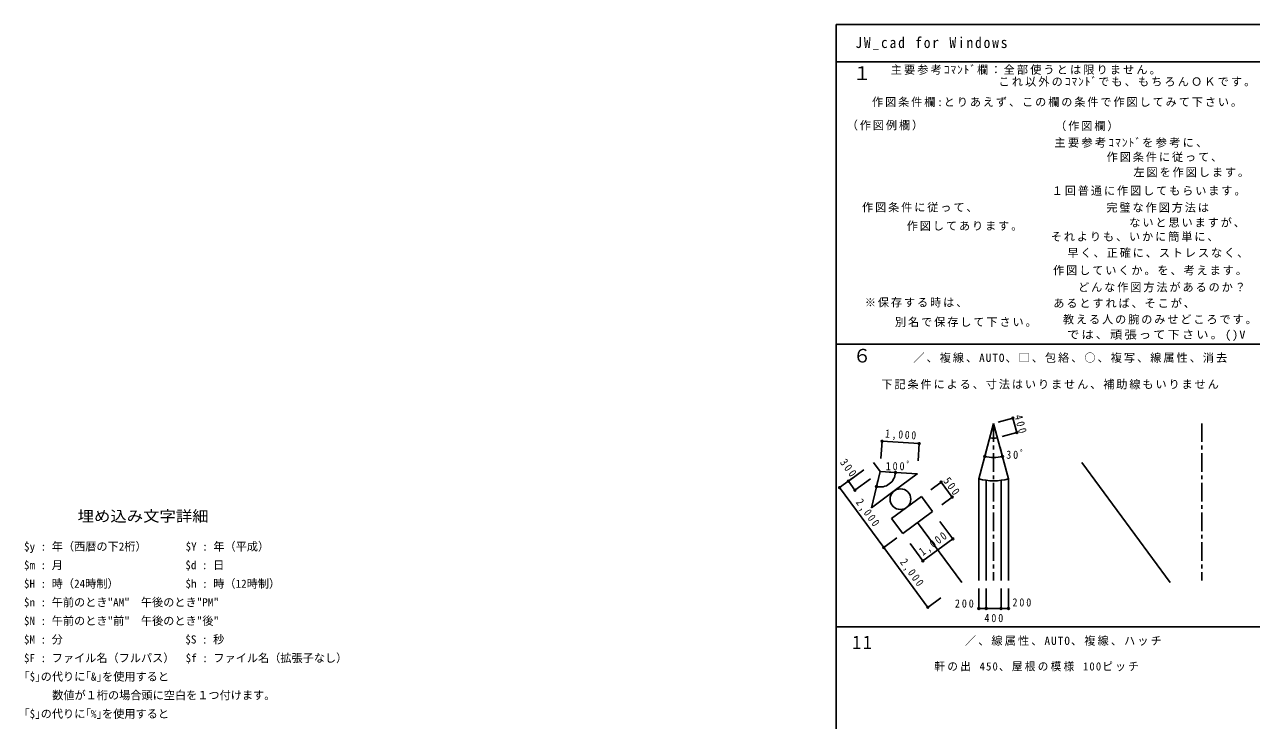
# Model space of a CAD drawing. Units: millimetres at full size, sheet at 1:100; details may follow other scales. Extents: x -54652 to 58452, y -19402 to 19598.
# Drawn here: x -49824 to -16835, y 880 to 19598 of the extents above; entities that cross this region are included whole.
import ezdxf
from ezdxf.enums import TextEntityAlignment as Align

# ---------------------------------------------------------------- set-up
doc = ezdxf.new("R2010")
doc.units = ezdxf.units.MM
doc.header["$LTSCALE"] = 100
doc.header["$PDMODE"] = 32
doc.header["$PDSIZE"] = 50
doc.linetypes.add('CHAIN1', pattern=[8, 5, -1, 1, -1])
for name, color, linetype in [('0-0_作図ﾚｲﾔｰ', 4, 'Continuous'), ('0-7_作図例', 4, 'Continuous'), ('0-F_枠', 4, 'Continuous')]:
    doc.layers.add(name, color=color, linetype=linetype)
doc.styles.add('ＭＳ 明朝', font='')
doc.styles.get('ＭＳ 明朝').set_extended_font_data('MS Mincho')

msp = doc.modelspace()

# ---------------------------------------------------------------- linework, layer by layer
at = {"layer": '0-0_作図ﾚｲﾔｰ', "linetype": 'CHAIN1'}
msp.add_line((-18167.6, 8871), (-18167.6, 4646.3), dxfattribs=at)
at = {"layer": '0-0_作図ﾚｲﾔｰ', "color": 2}
msp.add_line((-21396.7, 7814.5), (-19023.6, 4594.5), dxfattribs=at)
at = {"layer": '0-7_作図例'}
for p, q in [((-23249.2, 9010), (-23643.8, 8904.2)), ((-23249.2, 9010), (-23145.6, 8623.6)), ((-23145.6, 8623.6), (-23540.2, 8517.8)), ((-26767.3, 8388.2), (-26796.6, 7924.2)), ((-26767.3, 8388.2), (-25769.3, 8325.2)), ((-25769.3, 8325.2), (-25798.6, 7861.2)), ((-23942.8, 8217.5), (-24006.2, 7980.5)), ((-23592.5, 8217.5), (-23529, 7980.5)), ((-27673.8, 7315.5), (-27256.2, 7623.3)), ((-27908.7, 7142.4), (-27556.1, 7402.3)), ((-27495.8, 7074), (-27673.8, 7315.5)), ((-27495.8, 7074), (-27078.2, 7381.8)), ((-26876.4, 7334.8), (-26916.1, 7170.7)), ((-26574.2, 7557.6), (-26405.7, 7547)), ((-25178.3, 7291.3), (-25457.4, 7085.6)), ((-25178.3, 7291.3), (-24881.7, 6888.8)), ((-27908.7, 7142.4), (-26722.1, 5532.4)), ((-24881.7, 6888.8), (-25160.8, 6683.1)), ((-24864.7, 5764.5), (-25209.4, 6232.2)), ((-26722.1, 5532.4), (-26369.5, 5792.3)), ((-25669.7, 5171.2), (-26014.4, 5638.9)), ((-25669.7, 5171.2), (-24864.7, 5764.5)), ((-26722.1, 5532.4), (-25535.6, 3922.4)), ((-24167.6, 3891.8), (-24167.6, 4427.8)), ((-23967.6, 3891.8), (-23967.6, 4427.8)), ((-23567.6, 3891.8), (-23567.6, 4427.8)), ((-23367.6, 3891.8), (-23367.6, 4427.8)), ((-25535.6, 3922.4), (-25182.9, 4182.3)), ((-24167.6, 3891.8), (-23967.6, 3891.8)), ((-23967.6, 3891.8), (-23567.6, 3891.8)), ((-23567.6, 3891.8), (-23367.6, 3891.8))]:
    msp.add_line(p, q, dxfattribs=at)
at = {"layer": '0-7_作図例', "linetype": 'CHAIN1'}
msp.add_line((-23767.6, 8871), (-23767.6, 4646.3), dxfattribs=at)
at = {"layer": '0-7_作図例', "color": 2}
for p, q in [((-26996.7, 7814.5), (-26818.7, 7573)), ((-26818.7, 7573), (-27054, 6601.1)), ((-27054, 6601.1), (-26437.4, 7055.6)), ((-25704.3, 6903.7), (-26509.3, 6310.4)), ((-25407.7, 6501.2), (-25704.3, 6903.7)), ((-26509.3, 6310.4), (-26212.7, 5907.9)), ((-26212.7, 5907.9), (-25407.7, 6501.2)), ((-25810.2, 6204.5), (-24623.6, 4594.5))]:
    msp.add_line(p, q, dxfattribs=at)
at = {"layer": '0-7_作図例', "color": 7}
for p, q in [((-23967.6, 7338.5), (-23967.6, 4646.3)), ((-23567.6, 7338.5), (-23567.6, 4646.3))]:
    msp.add_line(p, q, dxfattribs=at)
for points in [[(-23767.6, 8871), (-24167.6, 7378.2), (-24167.6, 4646.3)], [(-23767.6, 8871), (-23367.6, 7378.2), (-23367.6, 4646.3)]]:
    msp.add_lwpolyline(points, dxfattribs=at)
at = {"layer": '0-7_作図例', "color": 2}
msp.add_lwpolyline([(-26818.7, 7573), (-25820.7, 7510.1), (-26437.4, 7055.6)], dxfattribs=at)
msp.add_circle((-26272.1, 6831.3), 278.6, dxfattribs=at)
at = {"layer": '0-7_作図例', "color": 7}
for radius in [400, 1545.5]:
    msp.add_arc((-23767.6, 8871), radius, 255, 285, dxfattribs=at)
at = {"layer": '0-7_作図例'}
for centre, radius, start, end in [((-23767.6, 8871), 921.9, 255, 285), ((-26818.7, 7573), 413.9, 256.3907, 356.3907)]:
    msp.add_arc(centre, radius, start, end, dxfattribs=at)
for p in [(-23249.2, 9010), (-23145.6, 8623.6), (-26767.3, 8388.2), (-25769.3, 8325.2), (-24006.2, 7980.5), (-23529, 7980.5), (-27673.8, 7315.5), (-26405.7, 7547), (-25178.3, 7291.3), (-27908.7, 7142.4), (-27495.8, 7074), (-26916.1, 7170.7), (-24881.7, 6888.8), (-24864.7, 5764.5), (-26722.1, 5532.4), (-25669.7, 5171.2), (-25535.6, 3922.4), (-24167.6, 3891.8), (-23967.6, 3891.8), (-23567.6, 3891.8), (-23367.6, 3891.8)]:
    msp.add_point(p, dxfattribs=at)
at = {"layer": '0-F_枠', "color": 6}
for p, q in [((-28004.7, 19597.7), (27995.3, 19597.7)), ((-28004.7, 19597.7), (-28004.7, -19402.3)), ((-28004.7, 18597.7), (27995.3, 18597.7)), ((-28004.7, 10997.7), (27995.3, 10997.7)), ((-28004.7, 3397.7), (27995.3, 3397.7))]:
    msp.add_line(p, q, dxfattribs=at)

# ---------------------------------------------------------------- texts
at = {"layer": '0-7_作図例', "color": 3, "style": 'ＭＳ 明朝', "width": 1.1}
msp.add_text('埋め込み文字詳細', height=293.3, dxfattribs=at).set_placement((-48395.2, 6139.7), align=Align.BOTTOM_LEFT)
at = {"layer": '0-7_作図例', "style": 'ＭＳ 明朝'}
for s, p in [('\u3000\u3000$y : 年（西暦の下2桁）       $Y : 年（平成）', (-50438.7, 5382.5)), ('    $m : 月                      $d : 日', (-50438.7, 4882.5)), ('    $H : 時（24時制）            $h : 時（12時制）', (-50438.7, 4382.5)), ('    $n : 午前のとき"AM"  午後のとき"PM"', (-50438.7, 3882.5)), ('    $N : 午前のとき"前"  午後のとき"後"', (-50438.7, 3382.5)), ('    $M : 分                      $S : 秒', (-50438.7, 2882.5)), ('    $F : ファイル名（フルパス）  $f : ファイル名（拡張子なし）', (-50438.7, 2382.5)), ('\u3000\u3000｢$｣の代りに｢&｣を使用すると', (-50438.7, 1882.5)), ('  数値が１桁の場合頭に空白を１つ付けます。', (-49378.3, 1382.5)), ('\u3000\u3000｢$｣の代りに｢%｣を使用すると', (-50438.7, 882.5))]:
    msp.add_text(s, height=219.9, dxfattribs=at).set_placement(p, align=Align.BOTTOM_LEFT)
at = {"layer": '0-7_作図例', "color": 7, "char_height": 219.9, "attachment_point": 7, "style": 'ＭＳ 明朝'}
for s, insert in [('\\T1.18;／、複線、AUTO、□、包絡、○、複写、線属性、消去', (-25926, 10496.9)), ('\\T1.17;下記条件による、寸法はいりません、補助線もいりません', (-26785.8, 9785.6)), ('\\T1.19;／、線属性、AUTO、複線、ハッチ', (-24541, 2886.1)), ('\\T1.22;\\W0.95;軒の出\\~450、屋根の模様\\~100ピッチ', (-25360.4, 2198.9))]:
    msp.add_mtext(s, dxfattribs=dict(at, insert=insert))
at = {"layer": '0-7_作図例', "char_height": 219.9, "attachment_point": 7, "style": 'ＭＳ 明朝'}
for s, insert, rotation in [('\\T1.38;\\W0.9;400', (-23213.8, 9071.2), 285), ('\\T1.38;\\W0.85;1,000', (-26689.3, 8433.3), 356.391), ('\\T1.38;\\W0.9;300', (-27912.8, 7815.2), 306.391), ('\\T1.38;\\W0.9;500', (-25138.1, 7321), 306.391), ('\\T1.38;\\W0.85;2,000', (-27527.3, 6709.2), 306.391), ('\\T1.38;\\W0.85;1,000', (-25639, 5256), 36.391), ('\\T1.38;\\W0.85;2,000', (-26340.7, 5099.2), 306.391)]:
    msp.add_mtext(s, dxfattribs=dict(at, insert=insert, rotation=rotation))
for s, insert in [('\\T1.38;\\W0.9;30ﾟ', (-23427.9, 7914.5)), ('\\T1.38;\\W0.9;100ﾟ', (-26668.4, 7606.4)), ('\\T1.38;\\W0.9;200', (-24807.4, 3912.9)), ('\\T1.38;\\W0.9;200', (-23261.6, 3942.3)), ('\\T1.38;\\W0.9;400', (-24015, 3521.6))]:
    msp.add_mtext(s, dxfattribs=dict(at, insert=insert))
at = {"layer": '0-F_枠', "color": 3, "style": 'ＭＳ 明朝'}
for s, p in [('１', (-27554.7, 17997.7)), ('６', (-27554.7, 10397.7))]:
    msp.add_text(s, height=366.6, dxfattribs=at).set_placement(p, align=Align.BOTTOM_LEFT)
at = {"layer": '0-F_枠', "color": 3, "attachment_point": 7, "style": 'ＭＳ 明朝'}
for s, insert, char_height in [('\\T1.28;\\W0.9;JW_cad\\~for\\~Windows', (-27484.1, 18909.8), 293.3), ('\\T1.21;\\W0.95;11', (-27567.2, 2797.7), 366.6)]:
    msp.add_mtext(s, dxfattribs=dict(at, insert=insert, char_height=char_height))
at = {"layer": '0-F_枠', "char_height": 219.9, "attachment_point": 7, "style": 'ＭＳ 明朝'}
for s, insert in [('\\T1.19;主要参考ｺﾏﾝﾄﾞ欄：全部使うとは限りません。', (-26532.6, 18245.5)), ('\\T1.19;これ以外のｺﾏﾝﾄﾞでも、もちろんＯＫです。', (-23635.2, 17925.4)), ('\\T1.17;作図条件欄:とりあえず、この欄の条件で作図してみて下さい。', (-27037.7, 17378.3)), ('\\T1.17;（作図例欄）', (-27717.2, 16749.2)), ('\\T1.17;（作図欄）', (-22113.6, 16728.8)), ('\\T1.21;主要参考ｺﾏﾝﾄﾞを参考に、', (-22132.1, 16285.4)), ('\\T1.17;作図条件に従って、', (-20728.1, 15897.4)), ('\\T1.17;左図を作図します。', (-20007.6, 15491)), ('\\T1.17;１回普通に作図してもらいます。', (-22206, 14992.2)), ('\\T1.17;作図条件に従って、', (-27306.4, 14544.5)), ('\\T1.17;完璧な作図方法は', (-20734.2, 14539.1)), ('\\T1.17;作図してあります。', (-26103, 14048.1)), ('\\T1.17;ないと思いますが、', (-20118.5, 14142.5)), ('\\T1.17;それよりも、いかに簡単に、', (-22232.1, 13757.2)), ('\\T1.17;早く、正確に、ストレスなく、', (-21782.8, 13321.5)), ('\\T1.17;作図していくか。を、考えます。', (-22169, 12849.3)), ('\\T1.17;どんな作図方法があるのか？', (-21496.9, 12395.6)), ('\\T1.17;※保存する時は、', (-27231.2, 11987.3)), ('\\T1.17;あるとすれば、そこが、', (-22164, 11973.5)), ('\\T1.17;別名で保存して下さい。', (-26418.9, 11460.8)), ('\\T1.17;教える人の腕のみせどころです。', (-21904.2, 11530.5)), ('\\T1.17;\\W1.1;では、頑張って下さい。()V', (-21793.2, 11089.5))]:
    msp.add_mtext(s, dxfattribs=dict(at, insert=insert))

doc.saveas('drawing.dxf')
